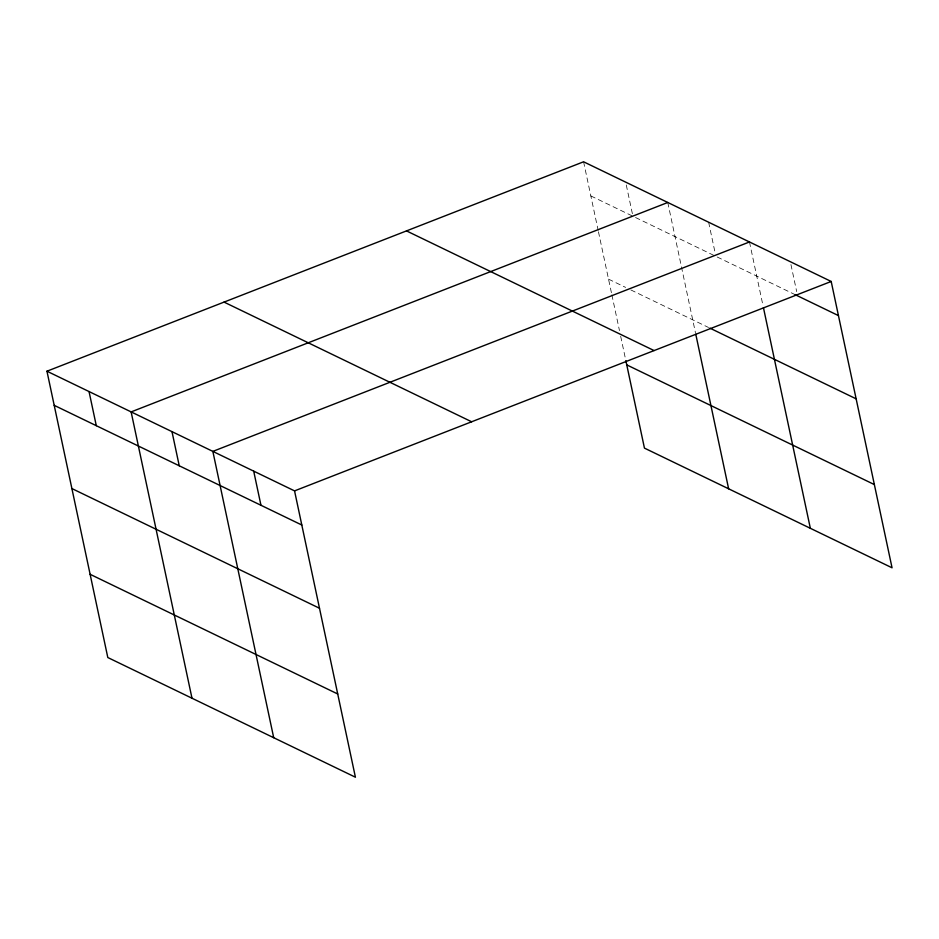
<?xml version="1.0" encoding="UTF-8"?>
<svg xmlns="http://www.w3.org/2000/svg" width="939" height="939" viewBox="0 0 939 939"><rect width="100%" height="100%" fill="white"/><g stroke="black" fill="none" stroke-linecap="round" stroke-linejoin="round"><path stroke-width="0.7" stroke-dasharray="4.7 3.52" d="M590.842 195.922L632.933 216.263M635.562 217.531L714.567 255.725M717.196 256.993L794.957 294.576M608.531 279.141L625.632 287.404M630.891 289.951L708.534 327.476M790.943 264.563L796.683 291.583M749.475 241.969L762.832 304.799M708.628 222.226L715.272 253.518M667.77 202.484L695.447 332.699M626.278 184.971L632.628 214.843M583.589 161.79L598.155 230.36M598.46 231.792L611.571 293.438M611.876 294.858L619.47 330.587M620.679 336.303L625.538 359.168"/><path stroke-width="1.41" d="M46.95 371.21L294.553 490.886L355.412 777.21L107.809 657.535L46.95 371.21L583.589 161.79L831.191 281.465L892.05 567.79L644.447 448.114L625.844 360.599M667.77 202.484L131.131 411.904L191.99 698.229M749.475 241.969L212.848 451.389L273.707 737.714M294.553 490.886L831.191 281.465M794.957 294.576L838.445 315.598M709.849 328.11L856.133 398.829M406.493 230.9L654.096 350.576M626.759 364.884L874.362 484.571M224.045 302.1L471.648 421.775M54.204 405.343L301.806 525.018M71.892 488.562L319.495 608.249M90.121 574.304L337.723 693.991M763.442 307.675L810.345 528.293M695.752 334.12L728.629 488.808M253.694 471.143L260.96 505.276M171.99 431.647L179.243 465.779M89.041 391.551L96.294 425.684"/></g></svg>
